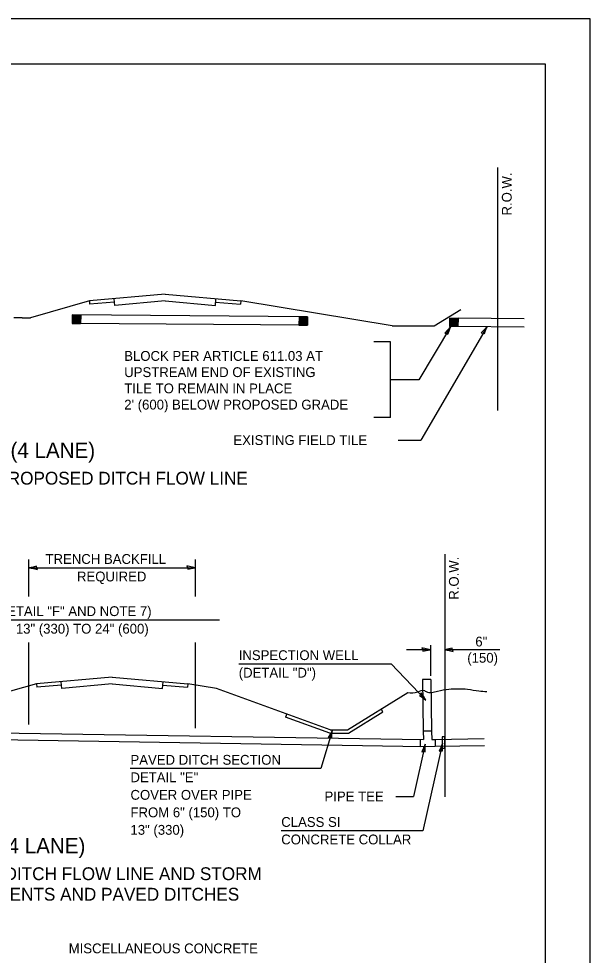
# Model space of a CAD drawing. Extents: x 100768 to 101448, y 100037 to 100477.
# Drawn here: x 101321.1 to 101448.1, y 100268.5 to 100476.8 of the extents above; entities that cross this region are included whole.
import ezdxf

# ---------------------------------------------------------------- set-up
doc = ezdxf.new("R2010")
doc.units = 0
for name, color, linetype in [('Design_PR_Roadway Dimensions', 7, 'Continuous'), ('Design_PR_Roadway Notes', 7, 'Continuous'), ('Level 35', 7, 'Continuous'), ('Level 43', 7, 'Continuous'), ('ROW_PR ROW Line', 7, 'Continuous'), ('Sheets_50 Reference Boundary', 7, 'Continuous'), ('Sheets_General Details', 7, 'Continuous'), ('Sheets_Printer Plotting Border', 7, 'Continuous')]:
    doc.layers.add(name, color=color, linetype=linetype)

msp = doc.modelspace()

# ---------------------------------------------------------------- linework, layer by layer
at = {"layer": 'Design_PR_Roadway Notes'}
for p, q in [((101425.15, 100408.38), (101410.44, 100383.08)), ((101417.05, 100408.28), (101409.97, 100396.5)), ((101403.68, 100404.93), (101399.95, 100404.93)), ((101403.68, 100388.08), (101403.68, 100404.93)), ((101409.97, 100396.5), (101403.68, 100396.5)), ((101403.68, 100388.08), (101399.95, 100388.08)), ((101405.4, 100383.08), (101410.44, 100383.08)), ((101275.99, 100343.09), (101365.68, 100343.09)), ((101390.8, 100318.66), (101388.23, 100310.04)), ((101411.42, 100315.49), (101408.78, 100303.84)), ((101415.28, 100315.68), (101410.85, 100296.22)), ((101388.23, 100310.04), (101345.84, 100310.04)), ((101404.85, 100303.84), (101408.78, 100303.84)), ((101410.85, 100296.22), (101379.36, 100296.22))]:
    msp.add_line(p, q, dxfattribs=at)
for points in [[(101423.85, 100406.94), (101424.25, 100406.89), (101424.58, 100406.76), (101424.82, 100407.48), (101425.15, 100408.38), (101424.48, 100407.6)], [(101415.73, 100406.86), (101416.12, 100406.8), (101416.45, 100406.67), (101416.7, 100407.38), (101417.05, 100408.28), (101416.37, 100407.51)], [(101410.54, 100326.9), (101410.38, 100326.54), (101410.17, 100326.25), (101410.79, 100325.83), (101411.57, 100325.25), (101411, 100326.11)], [(101389.87, 100316.95), (101390.27, 100316.99), (101390.62, 100316.95), (101390.68, 100317.7), (101390.8, 100318.66), (101390.33, 100317.74)], [(101410.62, 100313.73), (101411.01, 100313.8), (101411.36, 100313.78), (101411.37, 100314.53), (101411.42, 100315.49), (101411.02, 100314.54)], [(101414.47, 100313.92), (101414.86, 100313.99), (101415.22, 100313.97), (101415.23, 100314.72), (101415.28, 100315.68), (101414.87, 100314.74)]]:
    msp.add_lwpolyline(points, close=True, dxfattribs=at)
msp.add_lwpolyline([(101369.96, 100333.31), (101403.85, 100333.31), (101411.57, 100325.25)], dxfattribs=at)
at = {"layer": 'Level 35'}
for p, q in [((101353.58, 100415.51), (101336.76, 100414.03)), ((101353.58, 100415.51), (101370.41, 100414.03)), ((101336.76, 100414.03), (101323.67, 100410.31)), ((101336.76, 100414.03), (101336.82, 100413.29)), ((101342.34, 100413.77), (101336.82, 100413.29)), ((101342.41, 100413.04), (101342.28, 100414.51)), ((101353.58, 100414.02), (101342.41, 100413.04)), ((101353.58, 100414.02), (101364.76, 100413.04)), ((101364.76, 100413.04), (101364.89, 100414.51)), ((101364.82, 100413.77), (101370.34, 100413.29)), ((101370.41, 100414.03), (101370.34, 100413.29)), ((101404.06, 100408.46), (101370.41, 100414.03)), ((101332.96, 100410.91), (101332.95, 100409.05)), ((101385.24, 100410.47), (101332.96, 100410.91)), ((101334.83, 100410.89), (101332.96, 100410.91)), ((101332.96, 100410.72), (101334.83, 100410.7)), ((101332.96, 100410.53), (101334.83, 100410.52)), ((101333.15, 100410.91), (101333.13, 100409.05)), ((101333.34, 100410.9), (101333.32, 100409.05)), ((101333.52, 100410.9), (101333.51, 100409.05)), ((101333.71, 100410.9), (101333.69, 100409.04)), ((101333.9, 100410.9), (101333.88, 100409.04)), ((101334.08, 100410.9), (101334.07, 100409.04)), ((101334.27, 100410.89), (101334.26, 100409.04)), ((101334.46, 100410.89), (101334.44, 100409.04)), ((101334.65, 100410.89), (101334.63, 100409.04)), ((101334.83, 100410.89), (101334.82, 100409.03)), ((101383.37, 100410.48), (101383.35, 100408.63)), ((101383.37, 100410.48), (101385.24, 100410.47)), ((101383.56, 100410.48), (101383.54, 100408.63)), ((101383.75, 100410.48), (101383.73, 100408.63)), ((101383.93, 100410.48), (101383.92, 100408.62)), ((101384.12, 100410.48), (101384.1, 100408.62)), ((101384.3, 100410.48), (101384.29, 100408.62)), ((101384.49, 100410.48), (101384.48, 100408.62)), ((101384.68, 100410.48), (101384.66, 100408.62)), ((101384.87, 100410.47), (101384.85, 100408.62)), ((101385.05, 100410.47), (101385.04, 100408.61)), ((101385.24, 100410.47), (101385.22, 100408.61)), ((101413.36, 100408.46), (101419.29, 100412.11)), ((101321.8, 100410.31), (101319.94, 100410.31)), ((101321.8, 100410.31), (101323.67, 100410.31)), ((101332.95, 100409.61), (101334.82, 100409.59)), ((101332.95, 100409.42), (101334.82, 100409.41)), ((101332.95, 100409.24), (101334.82, 100409.22)), ((101332.95, 100409.05), (101334.82, 100409.03)), ((101385.22, 100408.61), (101332.95, 100409.05)), ((101332.96, 100410.35), (101334.83, 100410.33)), ((101332.96, 100410.16), (101334.83, 100410.15)), ((101332.96, 100409.98), (101334.83, 100409.96)), ((101332.96, 100409.79), (101334.82, 100409.78)), ((101383.35, 100408.81), (101385.23, 100408.8)), ((101383.35, 100408.63), (101385.22, 100408.61)), ((101383.36, 100409.37), (101385.23, 100409.36)), ((101383.36, 100409.19), (101385.23, 100409.17)), ((101383.36, 100409), (101385.23, 100408.98)), ((101383.37, 100410.3), (101385.24, 100410.28)), ((101383.37, 100410.11), (101385.24, 100410.1)), ((101383.37, 100409.93), (101385.24, 100409.91)), ((101383.37, 100409.74), (101385.24, 100409.72)), ((101383.37, 100409.55), (101385.23, 100409.54)), ((101404.06, 100408.46), (101413.36, 100408.46)), ((101416.83, 100410.21), (101416.81, 100408.35)), ((101418.69, 100408.34), (101416.81, 100408.35)), ((101416.82, 100409.1), (101418.69, 100409.08)), ((101416.82, 100408.91), (101418.69, 100408.9)), ((101416.82, 100408.73), (101418.69, 100408.71)), ((101416.82, 100408.54), (101418.69, 100408.52)), ((101416.83, 100410.21), (101418.7, 100410.19)), ((101416.83, 100410.02), (101418.7, 100410.01)), ((101416.83, 100409.84), (101418.7, 100409.82)), ((101416.83, 100409.65), (101418.7, 100409.64)), ((101416.83, 100409.47), (101418.69, 100409.45)), ((101416.83, 100409.28), (101418.69, 100409.27)), ((101417.02, 100410.21), (101417, 100408.35)), ((101417.21, 100410.21), (101417.19, 100408.35)), ((101417.39, 100410.2), (101417.37, 100408.35)), ((101417.58, 100410.2), (101417.56, 100408.35)), ((101417.76, 100410.2), (101417.75, 100408.35)), ((101417.95, 100410.2), (101417.94, 100408.34)), ((101418.14, 100410.2), (101418.12, 100408.34)), ((101418.33, 100410.2), (101418.31, 100408.34)), ((101418.51, 100410.2), (101418.5, 100408.34)), ((101433.39, 100408.22), (101418.68, 100408.34)), ((101418.7, 100410.19), (101418.69, 100408.34)), ((101433.41, 100410.07), (101418.7, 100410.2)), ((101341.83, 100330.35), (101325, 100328.87)), ((101330.66, 100327.88), (101330.52, 100329.36)), ((101341.83, 100330.35), (101358.65, 100328.87)), ((101353, 100327.88), (101353.13, 100329.36)), ((101412.64, 100329.84), (101410.78, 100329.81)), ((101410.78, 100329.81), (101410.96, 100318.32)), ((101412.64, 100329.84), (101412.83, 100318.36)), ((101325, 100328.87), (101311.92, 100325.16)), ((101325, 100328.87), (101325.07, 100328.13)), ((101330.59, 100328.62), (101325.07, 100328.13)), ((101341.83, 100328.86), (101330.66, 100327.88)), ((101341.83, 100328.86), (101353, 100327.88)), ((101353.07, 100328.62), (101358.58, 100328.13)), ((101358.65, 100328.87), (101358.58, 100328.13)), ((101365.01, 100327.82), (101358.65, 100328.87)), ((101390.3, 100318.69), (101365.02, 100327.81)), ((101394.1, 100318.69), (101407.54, 100326.95)), ((101402, 100322.66), (101401.6, 100323.3)), ((101380.63, 100322.18), (101380.37, 100321.48)), ((101390.17, 100317.93), (101380.37, 100321.48)), ((101394.32, 100317.93), (101402, 100322.66)), ((101208.35, 100319.76), (101411, 100316.47)), ((101209.07, 100318.26), (101410.97, 100314.98)), ((101390.17, 100317.93), (101394.32, 100317.93)), ((101390.3, 100318.69), (101394.1, 100318.69)), ((101412.83, 100318.36), (101410.96, 100318.32)), ((101410.96, 100318.32), (101411, 100316.47)), ((101412.83, 100318.36), (101412.87, 100316.5)), ((101413.61, 100316.51), (101424.53, 100316.69)), ((101415.74, 100317.09), (101415.18, 100317.09)), ((101415.18, 100317.09), (101415.18, 100314.49)), ((101415.74, 100314.49), (101415.74, 100317.09)), ((101410.25, 100316.46), (101410.27, 100314.98)), ((101410.27, 100314.98), (101413.64, 100315.03)), ((101412.87, 100316.5), (101413.61, 100316.51)), ((101413.61, 100316.51), (101413.64, 100315.03)), ((101413.64, 100315.03), (101424.56, 100315.2)), ((101415.74, 100314.49), (101415.18, 100314.49))]:
    msp.add_line(p, q, dxfattribs=at)
msp.add_spline([(101407.53, 100326.95), (101409.76, 100327.1), (101411.25, 100327.39), (101411.61, 100327.17), (101414.14, 100327.25), (101416.66, 100327.69), (101420.81, 100327.69), (101423.33, 100327.32), (101425.11, 100327.19)], degree=3, dxfattribs=at)
at = {"layer": 'Level 43'}
for p, q in [((101323.32, 100348.32), (101323.32, 100356.56)), ((101360.34, 100348.32), (101360.34, 100356.56)), ((101323.32, 100354.7), (101360.34, 100354.7)), ((101323.32, 100319.81), (101323.32, 100338.08)), ((101360.34, 100319.03), (101360.34, 100338.08)), ((101412.64, 100330.65), (101412.64, 100337.51)), ((101412.59, 100336.48), (101407.21, 100336.48)), ((101427.99, 100336.48), (101415.74, 100336.48))]:
    msp.add_line(p, q, dxfattribs=at)
for points in [[(101325.22, 100354.3), (101325.07, 100354.67), (101325.01, 100355.02), (101324.27, 100354.86), (101323.32, 100354.7), (101324.34, 100354.52)], [(101358.44, 100355.1), (101358.59, 100354.73), (101358.65, 100354.38), (101359.39, 100354.54), (101360.34, 100354.7), (101359.32, 100354.88)], [(101410.69, 100336.88), (101410.85, 100336.51), (101410.91, 100336.16), (101411.64, 100336.31), (101412.59, 100336.48), (101411.58, 100336.66)], [(101417.64, 100336.08), (101417.48, 100336.45), (101417.42, 100336.8), (101416.69, 100336.64), (101415.74, 100336.48), (101416.75, 100336.3)]]:
    msp.add_lwpolyline(points, close=True, dxfattribs=at)
at = {"layer": 'ROW_PR ROW Line'}
for p, q in [((101427.5, 100443.67), (101427.5, 100389.66)), ((101415.74, 100357.73), (101415.74, 100303.77))]:
    msp.add_line(p, q, dxfattribs=at)
at = {"layer": 'Sheets_50 Reference Boundary'}
msp.add_lwpolyline([(100808.09, 100466.78), (101438.09, 100466.78), (101438.09, 100066.79), (100808.09, 100066.79)], close=True, dxfattribs=at)
at = {"layer": 'Sheets_General Details'}
for p, q in [((101448.09, 100476.79), (100768.09, 100476.79)), ((101448.09, 100036.79), (101448.09, 100476.79))]:
    msp.add_line(p, q, dxfattribs=at)
msp.add_lwpolyline([(100808.09, 100466.79), (101438.09, 100466.79), (101438.09, 100046.79), (100808.09, 100046.79)], close=True, dxfattribs=at)
at = {"layer": 'Sheets_Printer Plotting Border'}
msp.add_lwpolyline([(100768.09, 100036.79), (101448.09, 100036.79), (101448.09, 100476.79), (100768.09, 100476.79)], close=True, dxfattribs=at)

# ---------------------------------------------------------------- texts
at = {"layer": 'Design_PR_Roadway Dimensions'}
for s, p in [('TRENCH BACKFILL', (101327.02, 100355.55)), ('REQUIRED', (101334.01, 100351.66)), ('6"', (101422.54, 100337.19)), ('(150)', (101420.76, 100333.58)), ('MISCELLANEOUS CONCRETE', (101332.17, 100268.96))]:
    msp.add_text(s, height=2.185, dxfattribs=at).set_placement(p)
at = {"layer": 'Design_PR_Roadway Notes'}
for p in [(101430.63, 100433.03), (101418.87, 100347.59)]:
    msp.add_text('R.O.W.', height=2.185, rotation=90, dxfattribs=at).set_placement(p)
for s, height, p in [('BLOCK PER ARTICLE 611.03 AT', 2.185, (101344.51, 100400.71)), ('UPSTREAM END OF EXISTING', 2.185, (101344.51, 100397.1)), ('TILE TO REMAIN IN PLACE', 2.185, (101344.51, 100393.49)), ("2' (600) BELOW PROPOSED GRADE", 2.185, (101344.51, 100389.88)), ('EXISTING FIELD TILE', 2.185, (101368.77, 100381.99)), ("METHOD 'A' (4 LANE)", 3.42, (101292.08, 100379.13)), ('STORM SEWER FLOW LINE ABOVE PROPOSED DITCH FLOW LINE', 2.85, (101250.44, 100373.19)), ('CONCRETE SLAB (SEE DETAIL "F" AND NOTE 7)', 2.185, (101283.25, 100343.95)), ('COVER OVER PIPE FROM 13" (330) TO 24" (600)', 2.185, (101283.25, 100340.05)), ('INSPECTION WELL', 2.185, (101369.96, 100334.16)), ('(DETAIL "D")', 2.185, (101369.96, 100330.27)), ('PAVED DITCH SECTION', 2.185, (101345.9, 100310.89)), ('DETAIL "E"', 2.185, (101345.9, 100307)), ('COVER OVER PIPE', 2.185, (101345.9, 100303.1)), ('PIPE TEE', 2.185, (101389.02, 100302.75)), ('FROM 6" (150) TO', 2.185, (101345.9, 100299.21)), ('CLASS SI', 2.185, (101379.41, 100297.07)), ('13" (330)', 2.185, (101345.9, 100295.32)), ("METHOD 'B' (4 LANE)", 3.42, (101289.91, 100291.17)), ('CONCRETE COLLAR', 2.185, (101379.41, 100293.18)), ("STORM SEWER LESS THAN 2' (600 mm) BELOW DITCH FLOW LINE AND STORM ", 2.85, (101229.73, 100285.23)), ('SEWERS CROSSING UNDER PAVEMENTS AND PAVED DITCHES', 2.85, (101252.12, 100280.67))]:
    msp.add_text(s, height=height, dxfattribs=at).set_placement(p)

doc.saveas('drawing.dxf')
